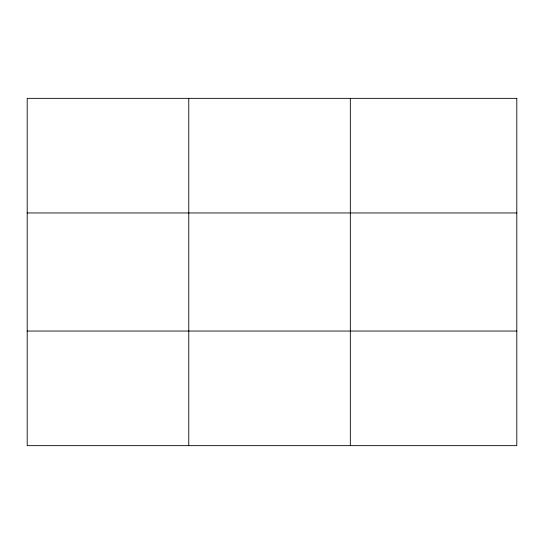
<?xml version="1.0" encoding="UTF-8"?>
<svg xmlns="http://www.w3.org/2000/svg" width="544" height="544" viewBox="0 0 544 544"><rect width="100%" height="100%" fill="white"/><g stroke="black" fill="none" stroke-linecap="round" stroke-linejoin="round"><path stroke-width="0.82" d="M188.768 98.348L188.768 445.652M350.336 98.348L350.336 445.652M27.2 212.962L516.8 212.962M27.2 331.038L516.8 331.038M516.8 98.348L516.8 445.652L27.2 445.652L27.2 98.348L516.8 98.348"/></g></svg>
